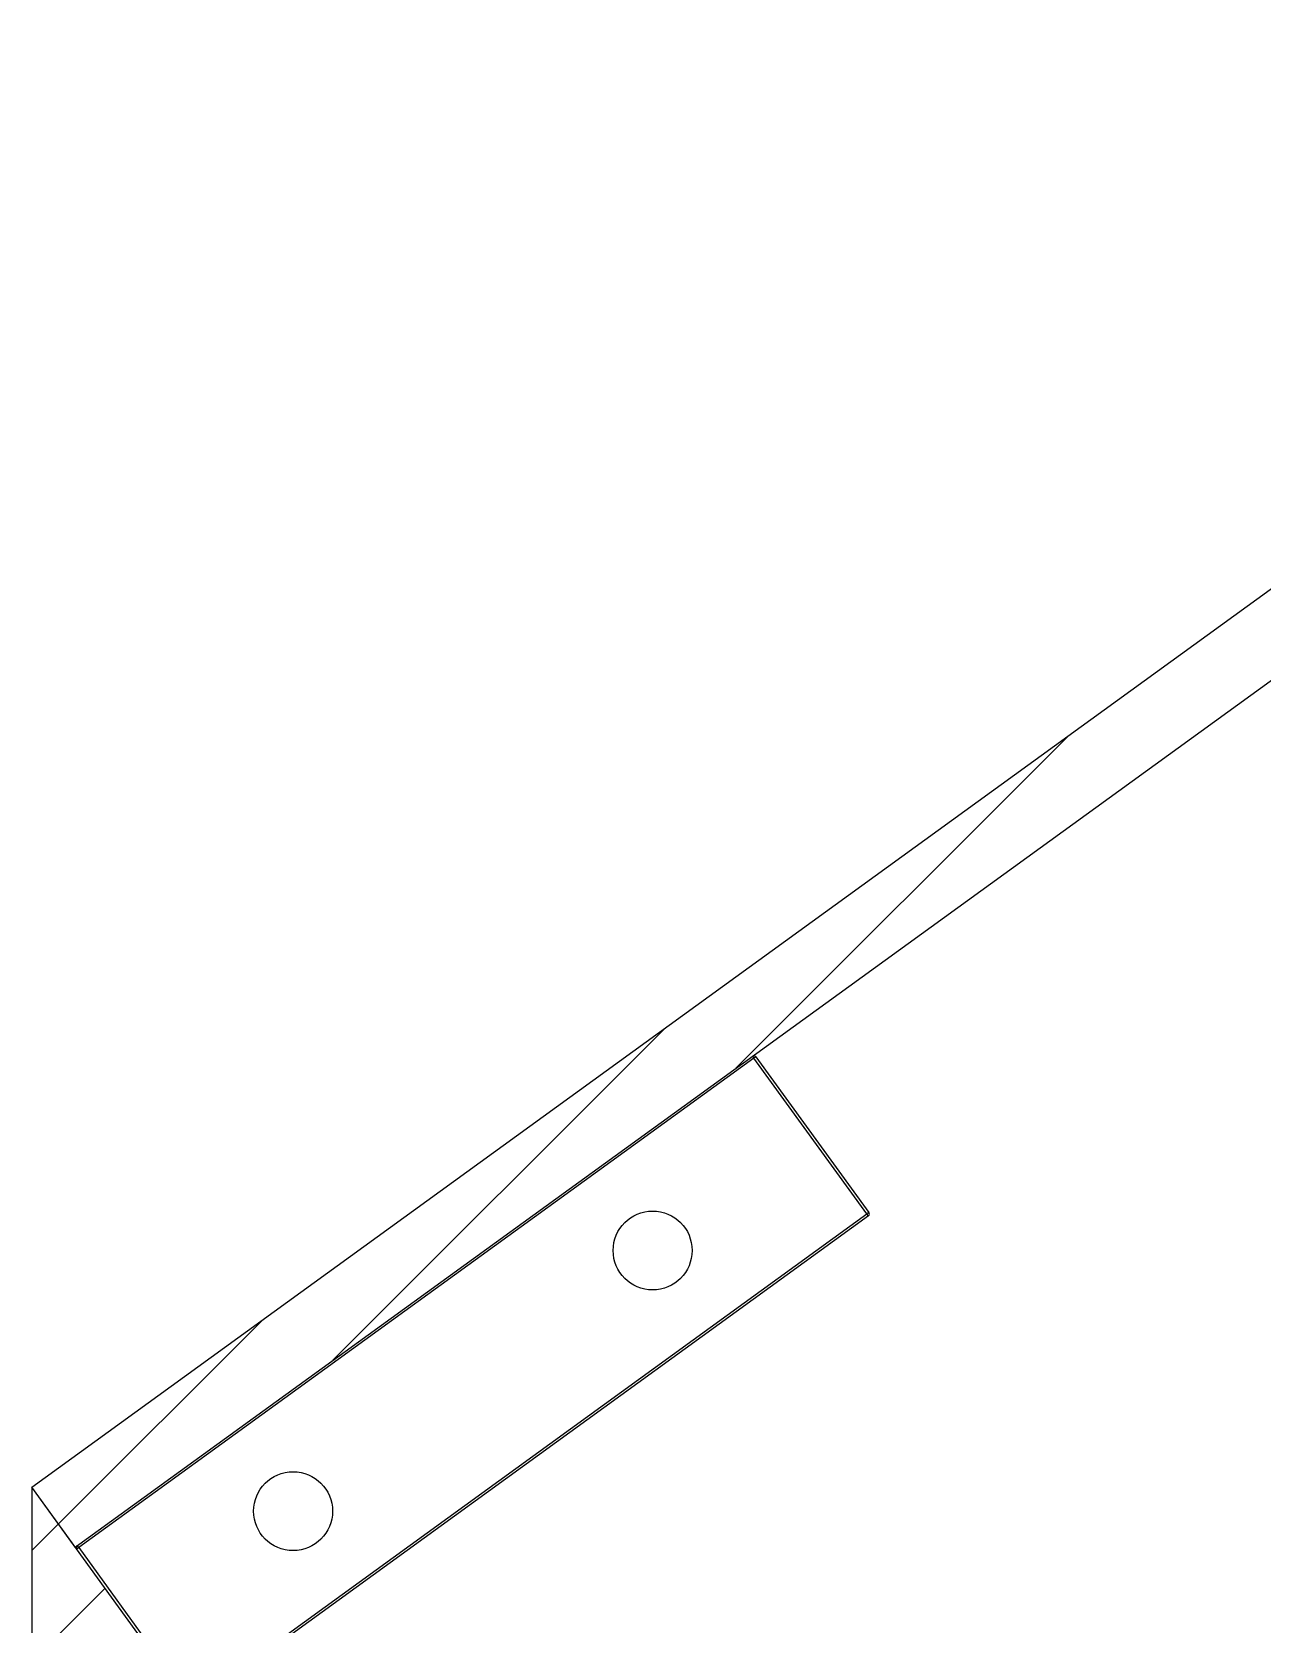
# Model space of a CAD drawing. Header units: millimetres. Extents: x 15 to 1192, y 5 to 836.
# Drawn here: x 543.7 to 593.6, y 347.7 to 412.2 of the extents above; entities that cross this region are included whole.
import ezdxf

# ---------------------------------------------------------------- set-up
doc = ezdxf.new("R2010")
doc.units = ezdxf.units.MM

msp = doc.modelspace()

# ---------------------------------------------------------------- hatches: boundary and pattern name
at = {"linetype": 'Continuous', "lineweight": 18}
h = msp.add_hatch(dxfattribs=at)
h.set_pattern_fill('ANSI34', style=0)
h.paths.add_polyline_path([(543.724, 353.218), (545.485, 350.79), (626.849, 409.785), (625.088, 412.214)], flags=0)
h = msp.add_hatch(dxfattribs=at)
h.set_pattern_fill('ANSI31', style=0)
edge = h.paths.add_edge_path(flags=0)
edge.add_arc((548.774, 344.551), 1, 307.59938, 395.94513)
edge.add_line((549.583, 345.138), (543.724, 353.218))
edge.add_line((543.724, 353.218), (543.724, 340.789))
edge.add_arc((544.724, 340.789), 1, 180, 270)
edge.add_line((544.724, 339.789), (545.664, 339.789))
edge.add_arc((545.664, 340.789), 1, 270, 333.2355)
edge.add_arc((555.485, 335.836), 10, 127.59938, 153.2355, ccw=False)

# ---------------------------------------------------------------- linework, layer by layer
at = {"color": 7, "linetype": 'Continuous', "lineweight": 25}
for p, q in [((543.724, 353.218), (625.088, 412.214)), ((545.485, 350.79), (626.849, 409.785)), ((572.989, 370.608), (545.625, 350.767)), ((572.93, 370.689), (572.989, 370.608)), ((573.069, 370.667), (572.989, 370.608)), ((577.567, 364.294), (572.989, 370.608)), ((573.069, 370.667), (577.648, 364.352)), ((550.203, 344.453), (577.567, 364.294)), ((577.626, 364.213), (550.262, 344.372)), ((577.648, 364.352), (577.567, 364.294)), ((577.626, 364.213), (577.567, 364.294)), ((543.724, 353.218), (543.724, 340.789)), ((549.583, 345.138), (543.724, 353.218)), ((545.485, 350.79), (543.724, 353.218)), ((545.625, 350.767), (545.544, 350.709)), ((545.625, 350.767), (545.566, 350.848)), ((545.625, 350.767), (550.203, 344.453))]:
    msp.add_line(p, q, dxfattribs=at)
for centre in [(568.882, 362.814), (554.31, 352.247)]:
    msp.add_circle(centre, 1.6, dxfattribs=at)
for centre, start, end in [((572.989, 370.608), 35.94513, 125.94513), ((577.567, 364.294), 305.94513, 35.94513), ((545.625, 350.767), 125.94513, 215.94513)]:
    msp.add_arc(centre, 0.1, start, end, dxfattribs=at)

doc.saveas('drawing.dxf')
